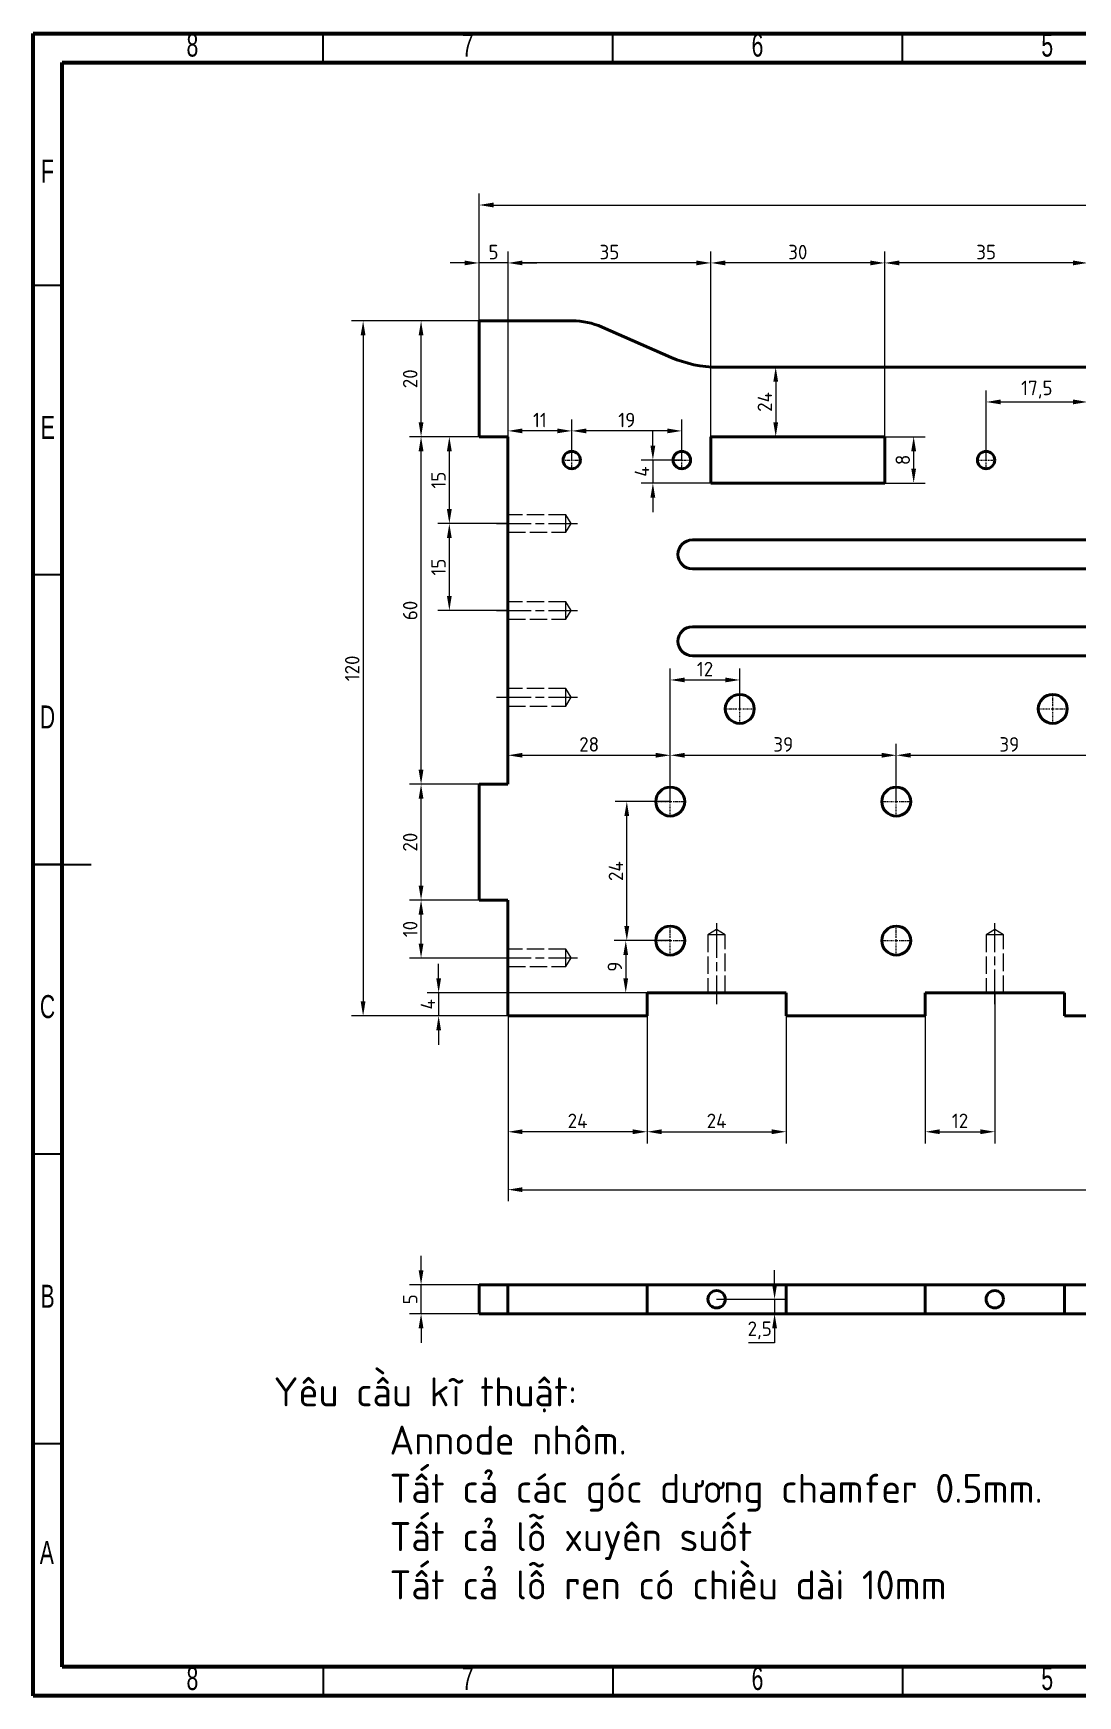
# Model space of a CAD drawing. Header units: millimetres. Extents: x -1615 to 4166, y 5 to 3174.
# Drawn here: x 1551.1 to 1731.3, y 5 to 292 of the extents above; entities that cross this region are included whole.
import ezdxf

# ---------------------------------------------------------------- set-up
doc = ezdxf.new("R2010")
doc.units = ezdxf.units.MM
doc.header["$LTSCALE"] = 0.25
doc.header["$PDSIZE"] = -1
for name, pattern in [('ACAD_ISO02W100', [15, 12, -3]), ('ACAD_ISO08W100', [36, 24, -3, 6, -3]), ('CENTER2', [1.125, 0.75, -0.125, 0.125, -0.125])]:
    doc.linetypes.add(name, pattern=pattern)
doc.layers.get('0').update_dxf_attribs({"lineweight": 50})
for name, color, linetype, lineweight in [('duong tam', 2, 'ACAD_ISO08W100', 25), ('kich thuoc', 1, 'Continuous', 25), ('Net dam', 7, 'Continuous', 50), ('netdut', 6, 'ACAD_ISO02W100', 25), ('van ban', 7, 'Continuous', 25)]:
    doc.layers.add(name, color=color, linetype=linetype, lineweight=lineweight)
doc.styles.add('SLDTEXTSTYLE0', font='TXT', dxfattribs={"width": 0.686449})
doc.styles.get("Standard").update_dxf_attribs({"font": ''})
doc.styles.get('Standard').set_extended_font_data('TCVN 7284')
doc.dimstyles.new('Ratio 1', dxfattribs={"dimtxt": 2.5, "dimasz": 2.5, "dimexe": 2, "dimexo": 0, "dimtad": 1, "dimtoh": 1, "dimdec": 1, "dimzin": 9, "dimtxsty": 'Standard', "dimcen": 2.5, "dimazin": 0, "dimtfac": 1, "dimtdec": 1, "dimtmove": 0, "dimatfit": 3, "dimfxl": 1, "dimtzin": 1, "dimarcsym": 0})
doc.dimstyles.new('Ratio 2', dxfattribs={"dimtxt": 2.5, "dimasz": 2.5, "dimexe": 2, "dimexo": 0, "dimtad": 1, "dimtoh": 1, "dimdec": 1, "dimlfac": 2, "dimzin": 9, "dimtxsty": 'Standard', "dimcen": 2.5, "dimazin": 2, "dimtfac": 1, "dimtdec": 1, "dimtmove": 0, "dimatfit": 3, "dimfxl": 1, "dimtzin": 1, "dimarcsym": 0})

# ---------------------------------------------------------------- blocks, each defined once
blk = doc.blocks.new('*U316')
at = {"layer": 'duong tam', "color": 0, "linetype": 'CENTER2', "transparency": 16777216}
for p, q in [((-1.62, 0), (-0.3, 0)), ((0, 0.3), (0, 1.62)), ((0.3, 0), (1.62, 0)), ((0, -1.62), (0, -0.3))]:
    blk.add_line(p, q, dxfattribs=at)
at = {"layer": 'duong tam', "color": 0, "linetype": 'Continuous', "transparency": 16777216}
for p, q in [((-0.15, 0), (0.15, 0)), ((0, -0.15), (0, 0.15))]:
    blk.add_line(p, q, dxfattribs=at)
blk = doc.blocks.new('*U317')
at = {"layer": 'duong tam', "color": 0, "linetype": 'CENTER2', "transparency": 16777216}
for p, q in [((-1.62, 0), (-0.3, 0)), ((0, 0.3), (0, 1.62)), ((0.3, 0), (1.62, 0)), ((0, -1.62), (0, -0.3))]:
    blk.add_line(p, q, dxfattribs=at)
at = {"layer": 'duong tam', "color": 0, "linetype": 'Continuous', "transparency": 16777216}
for p, q in [((-0.15, 0), (0.15, 0)), ((0, -0.15), (0, 0.15))]:
    blk.add_line(p, q, dxfattribs=at)
blk = doc.blocks.new('*U318')
at = {"layer": 'duong tam', "color": 0, "linetype": 'CENTER2', "transparency": 16777216}
for p, q in [((-2.62, 0), (-0.5, 0)), ((0, 0.5), (0, 2.62)), ((0.5, 0), (2.62, 0)), ((0, -2.62), (0, -0.5))]:
    blk.add_line(p, q, dxfattribs=at)
at = {"layer": 'duong tam', "color": 0, "linetype": 'Continuous', "transparency": 16777216}
for p, q in [((-0.25, 0), (0.25, 0)), ((0, -0.25), (0, 0.25))]:
    blk.add_line(p, q, dxfattribs=at)
blk = doc.blocks.new('*U319')
at = {"layer": 'duong tam', "color": 0, "linetype": 'CENTER2', "transparency": 16777216}
for p, q in [((-2.62, 0), (-0.5, 0)), ((0, 0.5), (0, 2.62)), ((0.5, 0), (2.62, 0)), ((0, -2.62), (0, -0.5))]:
    blk.add_line(p, q, dxfattribs=at)
at = {"layer": 'duong tam', "color": 0, "linetype": 'Continuous', "transparency": 16777216}
for p, q in [((-0.25, 0), (0.25, 0)), ((0, -0.25), (0, 0.25))]:
    blk.add_line(p, q, dxfattribs=at)
blk = doc.blocks.new('*U320')
at = {"layer": 'duong tam', "color": 0, "linetype": 'CENTER2', "transparency": 16777216}
for p, q in [((-2.62, 0), (-0.5, 0)), ((0, 0.5), (0, 2.62)), ((0.5, 0), (2.62, 0)), ((0, -2.62), (0, -0.5))]:
    blk.add_line(p, q, dxfattribs=at)
at = {"layer": 'duong tam', "color": 0, "linetype": 'Continuous', "transparency": 16777216}
for p, q in [((-0.25, 0), (0.25, 0)), ((0, -0.25), (0, 0.25))]:
    blk.add_line(p, q, dxfattribs=at)
blk = doc.blocks.new('*U321')
at = {"layer": 'duong tam', "color": 0, "linetype": 'CENTER2', "transparency": 16777216}
for p, q in [((-2.62, 0), (-0.5, 0)), ((0, 0.5), (0, 2.62)), ((0.5, 0), (2.62, 0)), ((0, -2.62), (0, -0.5))]:
    blk.add_line(p, q, dxfattribs=at)
at = {"layer": 'duong tam', "color": 0, "linetype": 'Continuous', "transparency": 16777216}
for p, q in [((-0.25, 0), (0.25, 0)), ((0, -0.25), (0, 0.25))]:
    blk.add_line(p, q, dxfattribs=at)
blk = doc.blocks.new('*U322')
at = {"layer": 'duong tam', "color": 0, "linetype": 'CENTER2', "transparency": 16777216}
for p, q in [((-2.62, 0), (-0.5, 0)), ((0, 0.5), (0, 2.62)), ((0.5, 0), (2.62, 0)), ((0, -2.62), (0, -0.5))]:
    blk.add_line(p, q, dxfattribs=at)
at = {"layer": 'duong tam', "color": 0, "linetype": 'Continuous', "transparency": 16777216}
for p, q in [((-0.25, 0), (0.25, 0)), ((0, -0.25), (0, 0.25))]:
    blk.add_line(p, q, dxfattribs=at)
blk = doc.blocks.new('*U323')
at = {"layer": 'duong tam', "color": 0, "linetype": 'CENTER2', "transparency": 16777216}
for p, q in [((-2.62, 0), (-0.5, 0)), ((0, 0.5), (0, 2.62)), ((0.5, 0), (2.62, 0)), ((0, -2.62), (0, -0.5))]:
    blk.add_line(p, q, dxfattribs=at)
at = {"layer": 'duong tam', "color": 0, "linetype": 'Continuous', "transparency": 16777216}
for p, q in [((-0.25, 0), (0.25, 0)), ((0, -0.25), (0, 0.25))]:
    blk.add_line(p, q, dxfattribs=at)
blk = doc.blocks.new('*U324')
at = {"layer": 'duong tam', "color": 0, "linetype": 'CENTER2', "transparency": 16777216}
for p, q in [((-1.62, 0), (-0.3, 0)), ((0, 0.3), (0, 1.62)), ((0.3, 0), (1.62, 0)), ((0, -1.62), (0, -0.3))]:
    blk.add_line(p, q, dxfattribs=at)
at = {"layer": 'duong tam', "color": 0, "linetype": 'Continuous', "transparency": 16777216}
for p, q in [((-0.15, 0), (0.15, 0)), ((0, -0.15), (0, 0.15))]:
    blk.add_line(p, q, dxfattribs=at)
blk = doc.blocks.new('*D339')
at = {"layer": 'Defpoints', "color": 0, "transparency": 16777216}
for p in [(1633, 122.37), (1886, 122.37), (1886, 92.37)]:
    blk.add_point(p, dxfattribs=at)
at = {"layer": 'kich thuoc', "color": 0, "lineweight": -2, "transparency": 16777216}
for p, q in [((1633, 122.37), (1633, 90.37)), ((1886, 122.37), (1886, 90.37)), ((1635.5, 92.37), (1883.5, 92.37))]:
    blk.add_line(p, q, dxfattribs=at)
at = {"layer": 'kich thuoc', "color": 0, "transparency": 16777216}
for points in [[(1635.5, 92.79), (1635.5, 91.96), (1633, 92.37)], [(1883.5, 92.79), (1883.5, 91.96), (1886, 92.37)]]:
    blk.add_solid(points, dxfattribs=at)
at = {"layer": 'kich thuoc', "color": 0, "transparency": 16777216, "insert": (1759.5, 94.25), "char_height": 2.5, "attachment_point": 5}
blk.add_mtext('253', dxfattribs=at)
blk = doc.blocks.new('*D340')
at = {"layer": 'Defpoints', "color": 0, "transparency": 16777216}
for p in [(1633, 122.37), (1657, 122.37), (1633, 102.37)]:
    blk.add_point(p, dxfattribs=at)
at = {"layer": 'kich thuoc', "color": 0, "lineweight": -2, "transparency": 16777216}
for p, q in [((1633, 122.37), (1633, 100.37)), ((1657, 122.37), (1657, 100.37)), ((1654.5, 102.37), (1635.5, 102.37))]:
    blk.add_line(p, q, dxfattribs=at)
at = {"layer": 'kich thuoc', "color": 0, "transparency": 16777216}
for points in [[(1635.5, 102.79), (1635.5, 101.96), (1633, 102.37)], [(1654.5, 102.79), (1654.5, 101.96), (1657, 102.37)]]:
    blk.add_solid(points, dxfattribs=at)
at = {"layer": 'kich thuoc', "color": 0, "transparency": 16777216, "insert": (1645, 104.25), "char_height": 2.5, "attachment_point": 5}
blk.add_mtext('24', dxfattribs=at)
blk = doc.blocks.new('*D341')
at = {"layer": 'Defpoints', "color": 0, "transparency": 16777216}
for p in [(1657, 122.37), (1681, 122.37), (1681, 102.37)]:
    blk.add_point(p, dxfattribs=at)
at = {"layer": 'kich thuoc', "color": 0, "lineweight": -2, "transparency": 16777216}
for p, q in [((1657, 122.37), (1657, 100.37)), ((1681, 122.37), (1681, 100.37)), ((1659.5, 102.37), (1678.5, 102.37))]:
    blk.add_line(p, q, dxfattribs=at)
at = {"layer": 'kich thuoc', "color": 0, "transparency": 16777216}
for points in [[(1659.5, 102.79), (1659.5, 101.96), (1657, 102.37)], [(1678.5, 102.79), (1678.5, 101.96), (1681, 102.37)]]:
    blk.add_solid(points, dxfattribs=at)
at = {"layer": 'kich thuoc', "color": 0, "transparency": 16777216, "insert": (1669, 104.25), "char_height": 2.5, "attachment_point": 5}
blk.add_mtext('24', dxfattribs=at)
blk = doc.blocks.new('*D342')
at = {"layer": 'Defpoints', "color": 0, "transparency": 16777216}
for p in [(1717, 126.37), (1705, 122.37), (1717, 102.37)]:
    blk.add_point(p, dxfattribs=at)
at = {"layer": 'kich thuoc', "color": 0, "lineweight": -2, "transparency": 16777216}
for p, q in [((1717, 126.37), (1717, 100.37)), ((1705, 122.37), (1705, 100.37)), ((1707.5, 102.37), (1714.5, 102.37))]:
    blk.add_line(p, q, dxfattribs=at)
at = {"layer": 'kich thuoc', "color": 0, "transparency": 16777216}
for points in [[(1707.5, 102.79), (1707.5, 101.96), (1705, 102.37)], [(1714.5, 102.79), (1714.5, 101.96), (1717, 102.37)]]:
    blk.add_solid(points, dxfattribs=at)
at = {"layer": 'kich thuoc', "color": 0, "transparency": 16777216, "insert": (1711, 104.25), "char_height": 2.5, "attachment_point": 5}
blk.add_mtext('12', dxfattribs=at)
blk = doc.blocks.new('*D343')
at = {"layer": 'Defpoints', "color": 0, "transparency": 16777216}
for p in [(1628, 242.37), (1608, 122.37), (1633, 122.37)]:
    blk.add_point(p, dxfattribs=at)
at = {"layer": 'kich thuoc', "color": 0, "lineweight": -2, "transparency": 16777216}
for p, q in [((1628, 242.37), (1606, 242.37)), ((1608, 239.87), (1608, 124.87)), ((1633, 122.37), (1606, 122.37))]:
    blk.add_line(p, q, dxfattribs=at)
at = {"layer": 'kich thuoc', "color": 0, "transparency": 16777216}
for points in [[(1607.58, 239.87), (1608.41, 239.87), (1608, 242.37)], [(1607.58, 124.87), (1608.41, 124.87), (1608, 122.37)]]:
    blk.add_solid(points, dxfattribs=at)
at = {"layer": 'kich thuoc', "color": 0, "transparency": 16777216, "insert": (1606.12, 182.37), "char_height": 2.5, "attachment_point": 5, "rotation": 90}
blk.add_mtext('120', dxfattribs=at)
blk = doc.blocks.new('*D344')
at = {"layer": 'Defpoints', "color": 0, "transparency": 16777216}
for p in [(1618, 242.37), (1628, 242.37), (1628, 222.37)]:
    blk.add_point(p, dxfattribs=at)
at = {"layer": 'kich thuoc', "color": 0, "lineweight": -2, "transparency": 16777216}
for p, q in [((1628, 242.37), (1616, 242.37)), ((1618, 224.87), (1618, 239.87)), ((1628, 222.37), (1616, 222.37))]:
    blk.add_line(p, q, dxfattribs=at)
at = {"layer": 'kich thuoc', "color": 0, "transparency": 16777216}
for points in [[(1617.58, 239.87), (1618.41, 239.87), (1618, 242.37)], [(1617.58, 224.87), (1618.41, 224.87), (1618, 222.37)]]:
    blk.add_solid(points, dxfattribs=at)
at = {"layer": 'kich thuoc', "color": 0, "transparency": 16777216, "insert": (1616.12, 232.37), "char_height": 2.5, "attachment_point": 5, "rotation": 90}
blk.add_mtext('20', dxfattribs=at)
blk = doc.blocks.new('*D345')
at = {"layer": 'Defpoints', "color": 0, "transparency": 16777216}
for p in [(1618, 222.37), (1628, 222.37), (1628, 162.37)]:
    blk.add_point(p, dxfattribs=at)
at = {"layer": 'kich thuoc', "color": 0, "lineweight": -2, "transparency": 16777216}
for p, q in [((1628, 222.37), (1616, 222.37)), ((1618, 164.87), (1618, 219.87)), ((1628, 162.37), (1616, 162.37))]:
    blk.add_line(p, q, dxfattribs=at)
at = {"layer": 'kich thuoc', "color": 0, "transparency": 16777216}
for points in [[(1617.58, 219.87), (1618.41, 219.87), (1618, 222.37)], [(1617.58, 164.87), (1618.41, 164.87), (1618, 162.37)]]:
    blk.add_solid(points, dxfattribs=at)
at = {"layer": 'kich thuoc', "color": 0, "transparency": 16777216, "insert": (1616.12, 192.37), "char_height": 2.5, "attachment_point": 5, "rotation": 90}
blk.add_mtext('60', dxfattribs=at)
blk = doc.blocks.new('*D346')
at = {"layer": 'Defpoints', "color": 0, "transparency": 16777216}
for p in [(1618, 162.37), (1628, 162.37), (1628, 142.37)]:
    blk.add_point(p, dxfattribs=at)
at = {"layer": 'kich thuoc', "color": 0, "lineweight": -2, "transparency": 16777216}
for p, q in [((1628, 162.37), (1616, 162.37)), ((1618, 144.87), (1618, 159.87)), ((1628, 142.37), (1616, 142.37))]:
    blk.add_line(p, q, dxfattribs=at)
at = {"layer": 'kich thuoc', "color": 0, "transparency": 16777216}
for points in [[(1617.58, 159.87), (1618.41, 159.87), (1618, 162.37)], [(1617.58, 144.87), (1618.41, 144.87), (1618, 142.37)]]:
    blk.add_solid(points, dxfattribs=at)
at = {"layer": 'kich thuoc', "color": 0, "transparency": 16777216, "insert": (1616.12, 152.37), "char_height": 2.5, "attachment_point": 5, "rotation": 90}
blk.add_mtext('20', dxfattribs=at)
blk = doc.blocks.new('*D347')
at = {"layer": 'Defpoints', "color": 0, "transparency": 16777216}
for p in [(1886, 262.37), (1628, 242.37), (1886, 222.37)]:
    blk.add_point(p, dxfattribs=at)
at = {"layer": 'kich thuoc', "color": 0, "lineweight": -2, "transparency": 16777216}
for p, q in [((1628, 242.37), (1628, 264.37)), ((1886, 222.37), (1886, 264.37)), ((1630.5, 262.37), (1883.5, 262.37))]:
    blk.add_line(p, q, dxfattribs=at)
at = {"layer": 'kich thuoc', "color": 0, "transparency": 16777216}
for points in [[(1630.5, 262.79), (1630.5, 261.96), (1628, 262.37)], [(1883.5, 262.79), (1883.5, 261.96), (1886, 262.37)]]:
    blk.add_solid(points, dxfattribs=at)
at = {"layer": 'kich thuoc', "color": 0, "transparency": 16777216, "insert": (1757, 264.25), "char_height": 2.5, "attachment_point": 5}
blk.add_mtext('258', dxfattribs=at)
blk = doc.blocks.new('*D348')
at = {"layer": 'Defpoints', "color": 0, "transparency": 16777216}
for p in [(1628, 252.37), (1628, 242.37), (1633, 222.37)]:
    blk.add_point(p, dxfattribs=at)
at = {"layer": 'kich thuoc', "color": 0, "lineweight": -2, "transparency": 16777216}
for p, q in [((1628, 242.37), (1628, 254.37)), ((1633, 222.37), (1633, 254.37)), ((1625.5, 252.37), (1623, 252.37)), ((1633, 252.37), (1628, 252.37)), ((1635.5, 252.37), (1638, 252.37))]:
    blk.add_line(p, q, dxfattribs=at)
at = {"layer": 'kich thuoc', "color": 0, "transparency": 16777216}
for points in [[(1625.5, 252.79), (1625.5, 251.96), (1628, 252.37)], [(1635.5, 252.79), (1635.5, 251.96), (1633, 252.37)]]:
    blk.add_solid(points, dxfattribs=at)
at = {"layer": 'kich thuoc', "color": 0, "transparency": 16777216, "insert": (1630.5, 254.25), "char_height": 2.5, "attachment_point": 5}
blk.add_mtext('5', dxfattribs=at)
blk = doc.blocks.new('*D349')
at = {"layer": 'Defpoints', "color": 0, "transparency": 16777216}
for p in [(1633, 252.37), (1633, 222.37), (1668, 222.37)]:
    blk.add_point(p, dxfattribs=at)
at = {"layer": 'kich thuoc', "color": 0, "lineweight": -2, "transparency": 16777216}
for p, q in [((1633, 222.37), (1633, 254.37)), ((1668, 222.37), (1668, 254.37)), ((1665.5, 252.37), (1635.5, 252.37))]:
    blk.add_line(p, q, dxfattribs=at)
at = {"layer": 'kich thuoc', "color": 0, "transparency": 16777216}
for points in [[(1635.5, 252.79), (1635.5, 251.96), (1633, 252.37)], [(1665.5, 252.79), (1665.5, 251.96), (1668, 252.37)]]:
    blk.add_solid(points, dxfattribs=at)
at = {"layer": 'kich thuoc', "color": 0, "transparency": 16777216, "insert": (1650.5, 254.25), "char_height": 2.5, "attachment_point": 5}
blk.add_mtext('35', dxfattribs=at)
blk = doc.blocks.new('*D350')
at = {"layer": 'Defpoints', "color": 0, "transparency": 16777216}
for p in [(1668, 252.37), (1668, 222.37), (1698, 222.37)]:
    blk.add_point(p, dxfattribs=at)
at = {"layer": 'kich thuoc', "color": 0, "lineweight": -2, "transparency": 16777216}
for p, q in [((1668, 222.37), (1668, 254.37)), ((1698, 222.37), (1698, 254.37)), ((1695.5, 252.37), (1670.5, 252.37))]:
    blk.add_line(p, q, dxfattribs=at)
at = {"layer": 'kich thuoc', "color": 0, "transparency": 16777216}
for points in [[(1670.5, 252.79), (1670.5, 251.96), (1668, 252.37)], [(1695.5, 252.79), (1695.5, 251.96), (1698, 252.37)]]:
    blk.add_solid(points, dxfattribs=at)
at = {"layer": 'kich thuoc', "color": 0, "transparency": 16777216, "insert": (1683, 254.25), "char_height": 2.5, "attachment_point": 5}
blk.add_mtext('30', dxfattribs=at)
blk = doc.blocks.new('*D351')
at = {"layer": 'Defpoints', "color": 0, "transparency": 16777216}
for p in [(1698, 252.37), (1698, 222.37), (1733, 222.37)]:
    blk.add_point(p, dxfattribs=at)
at = {"layer": 'kich thuoc', "color": 0, "lineweight": -2, "transparency": 16777216}
for p, q in [((1698, 222.37), (1698, 254.37)), ((1733, 222.37), (1733, 254.37)), ((1730.5, 252.37), (1700.5, 252.37))]:
    blk.add_line(p, q, dxfattribs=at)
at = {"layer": 'kich thuoc', "color": 0, "transparency": 16777216}
for points in [[(1700.5, 252.79), (1700.5, 251.96), (1698, 252.37)], [(1730.5, 252.79), (1730.5, 251.96), (1733, 252.37)]]:
    blk.add_solid(points, dxfattribs=at)
at = {"layer": 'kich thuoc', "color": 0, "transparency": 16777216, "insert": (1715.5, 254.25), "char_height": 2.5, "attachment_point": 5}
blk.add_mtext('35', dxfattribs=at)
blk = doc.blocks.new('*D364')
at = {"layer": 'Defpoints', "color": 0, "transparency": 16777216}
for p in [(1618, 75.95), (1628, 75.95), (1628, 70.95)]:
    blk.add_point(p, dxfattribs=at)
at = {"layer": 'kich thuoc', "color": 0, "lineweight": -2, "transparency": 16777216}
for p, q in [((1618, 78.45), (1618, 80.95)), ((1628, 75.95), (1616, 75.95)), ((1618, 70.95), (1618, 75.95)), ((1628, 70.95), (1616, 70.95)), ((1618, 68.45), (1618, 65.95))]:
    blk.add_line(p, q, dxfattribs=at)
at = {"layer": 'kich thuoc', "color": 0, "transparency": 16777216}
for points in [[(1617.58, 78.45), (1618.41, 78.45), (1618, 75.95)], [(1617.58, 68.45), (1618.41, 68.45), (1618, 70.95)]]:
    blk.add_solid(points, dxfattribs=at)
at = {"layer": 'kich thuoc', "color": 0, "transparency": 16777216, "insert": (1616.12, 73.45), "char_height": 2.5, "attachment_point": 5, "rotation": 90}
blk.add_mtext('5', dxfattribs=at)
blk = doc.blocks.new('*D634')
at = {"layer": 'Defpoints', "color": 0, "transparency": 16777216}
for p in [(1657, 126.37), (1621.03, 122.37), (1633, 122.37)]:
    blk.add_point(p, dxfattribs=at)
at = {"layer": 'kich thuoc', "color": 0, "lineweight": -2, "transparency": 16777216}
for p, q in [((1621.03, 128.87), (1621.03, 131.37)), ((1657, 126.37), (1619.03, 126.37)), ((1621.03, 126.37), (1621.03, 122.37)), ((1633, 122.37), (1619.03, 122.37)), ((1621.03, 119.87), (1621.03, 117.37))]:
    blk.add_line(p, q, dxfattribs=at)
at = {"layer": 'kich thuoc', "color": 0, "transparency": 16777216}
for points in [[(1620.62, 128.87), (1621.45, 128.87), (1621.03, 126.37)], [(1620.62, 119.87), (1621.45, 119.87), (1621.03, 122.37)]]:
    blk.add_solid(points, dxfattribs=at)
at = {"layer": 'kich thuoc', "color": 0, "transparency": 16777216, "insert": (1619.16, 124.37), "char_height": 2.5, "attachment_point": 5, "rotation": 90}
blk.add_mtext('4', dxfattribs=at)
blk = doc.blocks.new('*D721')
at = {"layer": 'Defpoints', "color": 0, "transparency": 16777216}
for p in [(1698, 222.37), (1703, 222.37), (1698, 214.37)]:
    blk.add_point(p, dxfattribs=at)
at = {"layer": 'kich thuoc', "color": 0, "lineweight": -2, "transparency": 16777216}
for p, q in [((1698, 222.37), (1705, 222.37)), ((1703, 216.87), (1703, 219.87)), ((1698, 214.37), (1705, 214.37))]:
    blk.add_line(p, q, dxfattribs=at)
at = {"layer": 'kich thuoc', "color": 0, "transparency": 16777216}
for points in [[(1702.58, 219.87), (1703.41, 219.87), (1703, 222.37)], [(1702.58, 216.87), (1703.41, 216.87), (1703, 214.37)]]:
    blk.add_solid(points, dxfattribs=at)
at = {"layer": 'kich thuoc', "color": 0, "transparency": 16777216, "insert": (1701.12, 218.37), "char_height": 2.5, "attachment_point": 5, "rotation": 90}
blk.add_mtext('8', dxfattribs=at)
blk = doc.blocks.new('*D722')
at = {"layer": 'Defpoints', "color": 0, "transparency": 16777216}
for p in [(1622.88, 222.37), (1628, 222.37), (1633, 207.37)]:
    blk.add_point(p, dxfattribs=at)
at = {"layer": 'kich thuoc', "color": 0, "lineweight": -2, "transparency": 16777216}
for p, q in [((1628, 222.37), (1620.88, 222.37)), ((1622.88, 209.87), (1622.88, 219.87)), ((1633, 207.37), (1620.88, 207.37))]:
    blk.add_line(p, q, dxfattribs=at)
at = {"layer": 'kich thuoc', "color": 0, "transparency": 16777216}
for points in [[(1622.46, 219.87), (1623.29, 219.87), (1622.88, 222.37)], [(1622.46, 209.87), (1623.29, 209.87), (1622.88, 207.37)]]:
    blk.add_solid(points, dxfattribs=at)
at = {"layer": 'kich thuoc', "color": 0, "transparency": 16777216, "insert": (1621, 214.87), "char_height": 2.5, "attachment_point": 5, "rotation": 90}
blk.add_mtext('15', dxfattribs=at)
blk = doc.blocks.new('*D723')
at = {"layer": 'Defpoints', "color": 0, "transparency": 16777216}
for p in [(1622.88, 207.37), (1633, 207.37), (1633, 192.37)]:
    blk.add_point(p, dxfattribs=at)
at = {"layer": 'kich thuoc', "color": 0, "lineweight": -2, "transparency": 16777216}
for p, q in [((1633, 207.37), (1620.88, 207.37)), ((1622.88, 194.87), (1622.88, 204.87)), ((1633, 192.37), (1620.88, 192.37))]:
    blk.add_line(p, q, dxfattribs=at)
at = {"layer": 'kich thuoc', "color": 0, "transparency": 16777216}
for points in [[(1622.46, 204.87), (1623.29, 204.87), (1622.88, 207.37)], [(1622.46, 194.87), (1623.29, 194.87), (1622.88, 192.37)]]:
    blk.add_solid(points, dxfattribs=at)
at = {"layer": 'kich thuoc', "color": 0, "transparency": 16777216, "insert": (1621, 199.87), "char_height": 2.5, "attachment_point": 5, "rotation": 90}
blk.add_mtext('15', dxfattribs=at)
blk = doc.blocks.new('*D724')
at = {"layer": 'Defpoints', "color": 0, "transparency": 16777216}
for p in [(1618, 142.37), (1628, 142.37), (1633, 132.37)]:
    blk.add_point(p, dxfattribs=at)
at = {"layer": 'kich thuoc', "color": 0, "lineweight": -2, "transparency": 16777216}
for p, q in [((1628, 142.37), (1616, 142.37)), ((1618, 134.87), (1618, 139.87)), ((1633, 132.37), (1616, 132.37))]:
    blk.add_line(p, q, dxfattribs=at)
at = {"layer": 'kich thuoc', "color": 0, "transparency": 16777216}
for points in [[(1617.58, 139.87), (1618.41, 139.87), (1618, 142.37)], [(1617.58, 134.87), (1618.41, 134.87), (1618, 132.37)]]:
    blk.add_solid(points, dxfattribs=at)
at = {"layer": 'kich thuoc', "color": 0, "transparency": 16777216, "insert": (1616.12, 137.37), "char_height": 2.5, "attachment_point": 5, "rotation": 90}
blk.add_mtext('10', dxfattribs=at)
blk = doc.blocks.new('*D725')
at = {"layer": 'Defpoints', "color": 0, "transparency": 16777216}
for p in [(1633, 223.37), (1633, 218.33), (1644, 218.33)]:
    blk.add_point(p, dxfattribs=at)
at = {"layer": 'kich thuoc', "color": 0, "lineweight": -2, "transparency": 16777216}
for p, q in [((1633, 218.33), (1633, 225.37)), ((1644, 218.33), (1644, 225.37)), ((1641.5, 223.37), (1635.5, 223.37))]:
    blk.add_line(p, q, dxfattribs=at)
at = {"layer": 'kich thuoc', "color": 0, "transparency": 16777216}
for points in [[(1635.5, 223.79), (1635.5, 222.96), (1633, 223.37)], [(1641.5, 223.79), (1641.5, 222.96), (1644, 223.37)]]:
    blk.add_solid(points, dxfattribs=at)
at = {"layer": 'kich thuoc', "color": 0, "transparency": 16777216, "insert": (1638.5, 225.25), "char_height": 2.5, "attachment_point": 5}
blk.add_mtext('11', dxfattribs=at)
blk = doc.blocks.new('*D726')
at = {"layer": 'Defpoints', "color": 0, "transparency": 16777216}
for p in [(1644, 223.37), (1644, 218.33), (1663, 218.33)]:
    blk.add_point(p, dxfattribs=at)
at = {"layer": 'kich thuoc', "color": 0, "lineweight": -2, "transparency": 16777216}
for p, q in [((1644, 218.33), (1644, 225.37)), ((1663, 218.33), (1663, 225.37)), ((1660.5, 223.37), (1646.5, 223.37))]:
    blk.add_line(p, q, dxfattribs=at)
at = {"layer": 'kich thuoc', "color": 0, "transparency": 16777216}
for points in [[(1646.5, 223.79), (1646.5, 222.96), (1644, 223.37)], [(1660.5, 223.79), (1660.5, 222.96), (1663, 223.37)]]:
    blk.add_solid(points, dxfattribs=at)
at = {"layer": 'kich thuoc', "color": 0, "transparency": 16777216, "insert": (1653.5, 225.25), "char_height": 2.5, "attachment_point": 5}
blk.add_mtext('19', dxfattribs=at)
blk = doc.blocks.new('*D727')
at = {"layer": 'Defpoints', "color": 0, "transparency": 16777216}
for p in [(1733, 228.37), (1733, 223.37), (1715.5, 218.33)]:
    blk.add_point(p, dxfattribs=at)
at = {"layer": 'kich thuoc', "color": 0, "lineweight": -2, "transparency": 16777216}
for p, q in [((1715.5, 218.33), (1715.5, 230.37)), ((1733, 223.37), (1733, 230.37)), ((1718, 228.37), (1730.5, 228.37))]:
    blk.add_line(p, q, dxfattribs=at)
at = {"layer": 'kich thuoc', "color": 0, "transparency": 16777216}
for points in [[(1718, 228.79), (1718, 227.96), (1715.5, 228.37)], [(1730.5, 228.79), (1730.5, 227.96), (1733, 228.37)]]:
    blk.add_solid(points, dxfattribs=at)
at = {"layer": 'kich thuoc', "color": 0, "transparency": 16777216, "insert": (1724.25, 230.5), "char_height": 2.5, "attachment_point": 5}
blk.add_mtext('17,5', dxfattribs=at)
blk = doc.blocks.new('*D729')
at = {"layer": 'Defpoints', "color": 0, "transparency": 16777216}
for p in [(1663, 218.33), (1658, 214.37), (1668, 214.37)]:
    blk.add_point(p, dxfattribs=at)
at = {"layer": 'kich thuoc', "color": 0, "lineweight": -2, "transparency": 16777216}
for p, q in [((1658, 220.83), (1658, 223.33)), ((1663, 218.33), (1656, 218.33)), ((1658, 218.33), (1658, 214.37)), ((1668, 214.37), (1656, 214.37)), ((1658, 211.87), (1658, 209.37))]:
    blk.add_line(p, q, dxfattribs=at)
at = {"layer": 'kich thuoc', "color": 0, "transparency": 16777216}
for points in [[(1657.58, 220.83), (1658.41, 220.83), (1658, 218.33)], [(1657.58, 211.87), (1658.41, 211.87), (1658, 214.37)]]:
    blk.add_solid(points, dxfattribs=at)
at = {"layer": 'kich thuoc', "color": 0, "transparency": 16777216, "insert": (1656.12, 216.35), "char_height": 2.5, "attachment_point": 5, "rotation": 90}
blk.add_mtext('4', dxfattribs=at)
blk = doc.blocks.new('*D730')
at = {"layer": 'Defpoints', "color": 0, "transparency": 16777216}
for p in [(1661, 167.37), (1633, 162.37), (1661, 159.37)]:
    blk.add_point(p, dxfattribs=at)
at = {"layer": 'kich thuoc', "color": 0, "lineweight": -2, "transparency": 16777216}
for p, q in [((1633, 162.37), (1633, 169.37)), ((1661, 159.37), (1661, 169.37)), ((1635.5, 167.37), (1658.5, 167.37))]:
    blk.add_line(p, q, dxfattribs=at)
at = {"layer": 'kich thuoc', "color": 0, "transparency": 16777216}
for points in [[(1635.5, 167.79), (1635.5, 166.96), (1633, 167.37)], [(1658.5, 167.79), (1658.5, 166.96), (1661, 167.37)]]:
    blk.add_solid(points, dxfattribs=at)
at = {"layer": 'kich thuoc', "color": 0, "transparency": 16777216, "insert": (1647, 169.25), "char_height": 2.5, "attachment_point": 5}
blk.add_mtext('28', dxfattribs=at)
blk = doc.blocks.new('*D731')
at = {"layer": 'Defpoints', "color": 0, "transparency": 16777216}
for p in [(1673, 180.37), (1673, 175.37), (1661, 159.37)]:
    blk.add_point(p, dxfattribs=at)
at = {"layer": 'kich thuoc', "color": 0, "lineweight": -2, "transparency": 16777216}
for p, q in [((1661, 159.37), (1661, 182.37)), ((1673, 175.37), (1673, 182.37)), ((1663.5, 180.37), (1670.5, 180.37))]:
    blk.add_line(p, q, dxfattribs=at)
at = {"layer": 'kich thuoc', "color": 0, "transparency": 16777216}
for points in [[(1663.5, 180.79), (1663.5, 179.96), (1661, 180.37)], [(1670.5, 180.79), (1670.5, 179.96), (1673, 180.37)]]:
    blk.add_solid(points, dxfattribs=at)
at = {"layer": 'kich thuoc', "color": 0, "transparency": 16777216, "insert": (1667, 182.25), "char_height": 2.5, "attachment_point": 5}
blk.add_mtext('12', dxfattribs=at)
blk = doc.blocks.new('*D732')
at = {"layer": 'Defpoints', "color": 0, "transparency": 16777216}
for p in [(1700, 167.37), (1661, 159.37), (1700, 159.37)]:
    blk.add_point(p, dxfattribs=at)
at = {"layer": 'kich thuoc', "color": 0, "lineweight": -2, "transparency": 16777216}
for p, q in [((1661, 159.37), (1661, 169.37)), ((1700, 159.37), (1700, 169.37)), ((1663.5, 167.37), (1697.5, 167.37))]:
    blk.add_line(p, q, dxfattribs=at)
at = {"layer": 'kich thuoc', "color": 0, "transparency": 16777216}
for points in [[(1663.5, 167.79), (1663.5, 166.96), (1661, 167.37)], [(1697.5, 167.79), (1697.5, 166.96), (1700, 167.37)]]:
    blk.add_solid(points, dxfattribs=at)
at = {"layer": 'kich thuoc', "color": 0, "transparency": 16777216, "insert": (1680.5, 169.25), "char_height": 2.5, "attachment_point": 5}
blk.add_mtext('39', dxfattribs=at)
blk = doc.blocks.new('*D733')
at = {"layer": 'Defpoints', "color": 0, "transparency": 16777216}
for p in [(1739, 167.37), (1700, 159.37), (1739, 159.37)]:
    blk.add_point(p, dxfattribs=at)
at = {"layer": 'kich thuoc', "color": 0, "lineweight": -2, "transparency": 16777216}
for p, q in [((1700, 159.37), (1700, 169.37)), ((1739, 159.37), (1739, 169.37)), ((1702.5, 167.37), (1736.5, 167.37))]:
    blk.add_line(p, q, dxfattribs=at)
at = {"layer": 'kich thuoc', "color": 0, "transparency": 16777216}
for points in [[(1702.5, 167.79), (1702.5, 166.96), (1700, 167.37)], [(1736.5, 167.79), (1736.5, 166.96), (1739, 167.37)]]:
    blk.add_solid(points, dxfattribs=at)
at = {"layer": 'kich thuoc', "color": 0, "transparency": 16777216, "insert": (1719.5, 169.25), "char_height": 2.5, "attachment_point": 5}
blk.add_mtext('39', dxfattribs=at)
blk = doc.blocks.new('*D737')
at = {"layer": 'Defpoints', "color": 0, "transparency": 16777216}
for p in [(1653.5, 159.37), (1661, 159.37), (1661, 135.37)]:
    blk.add_point(p, dxfattribs=at)
at = {"layer": 'kich thuoc', "color": 0, "lineweight": -2, "transparency": 16777216}
for p, q in [((1661, 159.37), (1651.5, 159.37)), ((1653.5, 137.87), (1653.5, 156.87)), ((1661, 135.37), (1651.5, 135.37))]:
    blk.add_line(p, q, dxfattribs=at)
at = {"layer": 'kich thuoc', "color": 0, "transparency": 16777216}
for points in [[(1653.08, 156.87), (1653.91, 156.87), (1653.5, 159.37)], [(1653.08, 137.87), (1653.91, 137.87), (1653.5, 135.37)]]:
    blk.add_solid(points, dxfattribs=at)
at = {"layer": 'kich thuoc', "color": 0, "transparency": 16777216, "insert": (1651.62, 147.37), "char_height": 2.5, "attachment_point": 5, "rotation": 90}
blk.add_mtext('24', dxfattribs=at)
blk = doc.blocks.new('*D738')
at = {"layer": 'Defpoints', "color": 0, "transparency": 16777216}
for p in [(1661, 135.37), (1653.32, 126.37), (1657, 126.37)]:
    blk.add_point(p, dxfattribs=at)
at = {"layer": 'kich thuoc', "color": 0, "lineweight": -2, "transparency": 16777216}
for p, q in [((1661, 135.37), (1651.32, 135.37)), ((1653.32, 132.87), (1653.32, 128.87)), ((1657, 126.37), (1651.32, 126.37))]:
    blk.add_line(p, q, dxfattribs=at)
at = {"layer": 'kich thuoc', "color": 0, "transparency": 16777216}
for points in [[(1652.9, 132.87), (1653.73, 132.87), (1653.32, 135.37)], [(1652.9, 128.87), (1653.73, 128.87), (1653.32, 126.37)]]:
    blk.add_solid(points, dxfattribs=at)
at = {"layer": 'kich thuoc', "color": 0, "transparency": 16777216, "insert": (1651.44, 130.87), "char_height": 2.5, "attachment_point": 5, "rotation": 90}
blk.add_mtext('9', dxfattribs=at)
blk = doc.blocks.new('*D740')
at = {"layer": 'Defpoints', "color": 0, "transparency": 16777216}
for p in [(1669, 73.45), (1669, 70.95), (1679, 70.95)]:
    blk.add_point(p, dxfattribs=at)
at = {"layer": 'kich thuoc', "color": 0, "lineweight": -2, "transparency": 16777216}
for p, q in [((1679, 75.95), (1679, 78.45)), ((1669, 73.45), (1681, 73.45)), ((1679, 73.45), (1679, 70.95)), ((1669, 70.95), (1681, 70.95)), ((1679, 68.45), (1679, 65.95)), ((1679, 65.95), (1674.5, 65.95))]:
    blk.add_line(p, q, dxfattribs=at)
at = {"layer": 'kich thuoc', "color": 0, "transparency": 16777216}
for points in [[(1678.58, 75.95), (1679.41, 75.95), (1679, 73.45)], [(1678.58, 68.45), (1679.41, 68.45), (1679, 70.95)]]:
    blk.add_solid(points, dxfattribs=at)
at = {"layer": 'kich thuoc', "color": 0, "transparency": 16777216, "insert": (1676.43, 68.08), "char_height": 2.5, "attachment_point": 5}
blk.add_mtext('2,5', dxfattribs=at)
blk = doc.blocks.new('*D1070')
at = {"layer": 'Defpoints', "color": 0, "transparency": 16777216}
for p in [(1669.19, 234.37), (1668, 222.37), (1679.19, 222.37)]:
    blk.add_point(p, dxfattribs=at)
at = {"layer": 'kich thuoc', "color": 0, "lineweight": -2, "transparency": 16777216}
for p, q in [((1669.19, 234.37), (1681.19, 234.37)), ((1679.19, 231.87), (1679.19, 224.87)), ((1668, 222.37), (1681.19, 222.37))]:
    blk.add_line(p, q, dxfattribs=at)
at = {"layer": 'kich thuoc', "color": 0, "transparency": 16777216}
for points in [[(1678.78, 231.87), (1679.61, 231.87), (1679.19, 234.37)], [(1678.78, 224.87), (1679.61, 224.87), (1679.19, 222.37)]]:
    blk.add_solid(points, dxfattribs=at)
at = {"layer": 'kich thuoc', "color": 0, "transparency": 16777216, "insert": (1677.32, 228.37), "char_height": 2.5, "attachment_point": 5, "rotation": 90}
blk.add_mtext('24', dxfattribs=at)

msp = doc.modelspace()

# ---------------------------------------------------------------- linework, layer by layer
at = {"color": 7, "linetype": 'Continuous', "lineweight": 70}
for p, q in [((1551.084, 5), (1551.084, 292)), ((1551.084, 292), (1951.084, 292)), ((1556.084, 10), (1556.084, 287)), ((1556.084, 287), (1946.084, 287)), ((1946.084, 10), (1556.084, 10)), ((1951.084, 5), (1551.084, 5))]:
    msp.add_line(p, q, dxfattribs=at)
at = {"color": 7, "linetype": 'Continuous', "lineweight": 35}
for p, q in [((1601.084, 287), (1601.084, 292)), ((1651.084, 287), (1651.084, 292)), ((1701.084, 287), (1701.084, 292)), ((1556.084, 248.5), (1551.084, 248.5)), ((1556.084, 198.5), (1551.084, 198.5)), ((1551.084, 148.5), (1561.084, 148.5)), ((1556.084, 148.5), (1551.084, 148.5)), ((1556.084, 98.5), (1551.084, 98.5)), ((1556.084, 48.5), (1551.084, 48.5)), ((1601.084, 10), (1601.084, 5)), ((1651.084, 10), (1651.084, 5)), ((1701.084, 10), (1701.084, 5))]:
    msp.add_line(p, q, dxfattribs=at)
at = {"layer": 'duong tam'}
for p, q in [((1630.996, 207.375), (1644.996, 207.375)), ((1630.996, 192.375), (1644.996, 192.375)), ((1630.996, 177.375), (1644.996, 177.375)), ((1668.996, 138.375), (1668.996, 124.375)), ((1716.996, 124.375), (1716.996, 138.375)), ((1630.996, 132.375), (1644.996, 132.375))]:
    msp.add_line(p, q, dxfattribs=at)
at = {"layer": 'Net dam'}
for p, q in [((1627.996, 242.375), (1627.996, 222.375)), ((1644.087, 242.375), (1627.996, 242.375)), ((1661.154, 236.062), (1649.233, 241.295)), ((1800.996, 234.375), (1669.193, 234.375)), ((1632.996, 222.375), (1627.996, 222.375)), ((1632.996, 222.375), (1632.996, 162.375)), ((1697.996, 222.375), (1667.996, 222.375)), ((1667.996, 222.375), (1667.996, 214.375)), ((1697.996, 214.375), (1697.996, 222.375)), ((1667.996, 214.375), (1697.996, 214.375)), ((1664.82, 204.556), (1784.82, 204.556)), ((1664.82, 199.556), (1784.82, 199.556)), ((1784.82, 189.556), (1664.82, 189.556)), ((1664.82, 184.556), (1784.82, 184.556)), ((1627.996, 142.375), (1627.996, 162.375)), ((1632.996, 162.375), (1627.996, 162.375)), ((1632.996, 142.375), (1627.996, 142.375)), ((1632.996, 142.375), (1632.996, 122.375)), ((1656.996, 126.375), (1680.996, 126.375)), ((1656.996, 122.375), (1656.996, 126.375)), ((1680.996, 126.375), (1680.996, 122.375)), ((1704.996, 126.375), (1728.996, 126.375)), ((1704.996, 122.375), (1704.996, 126.375)), ((1728.996, 126.375), (1728.996, 122.375)), ((1632.996, 122.375), (1656.996, 122.375)), ((1680.996, 122.375), (1704.996, 122.375)), ((1728.996, 122.375), (1752.996, 122.375)), ((1627.996, 70.952), (1627.996, 75.952)), ((1632.996, 75.952), (1627.996, 75.952)), ((1632.996, 75.952), (1632.996, 70.952)), ((1632.996, 75.952), (1656.996, 75.952)), ((1656.996, 75.952), (1656.996, 70.952)), ((1656.996, 75.952), (1680.996, 75.952)), ((1680.996, 75.952), (1704.996, 75.952)), ((1680.996, 75.952), (1680.996, 70.952)), ((1704.996, 75.952), (1704.996, 70.952)), ((1704.996, 75.952), (1728.996, 75.952)), ((1728.996, 75.952), (1728.996, 70.952)), ((1728.996, 75.952), (1752.996, 75.952)), ((1627.996, 70.952), (1632.996, 70.952)), ((1632.996, 70.952), (1656.996, 70.952)), ((1656.996, 70.952), (1680.996, 70.952)), ((1680.996, 70.952), (1704.996, 70.952)), ((1704.996, 70.952), (1728.996, 70.952)), ((1728.996, 70.952), (1752.996, 70.952))]:
    msp.add_line(p, q, dxfattribs=at)
for centre, radius in [((1643.996, 218.328), 1.5), ((1662.996, 218.328), 1.5), ((1715.496, 218.328), 1.5), ((1672.996, 175.375), 2.5), ((1726.996, 175.375), 2.5), ((1660.996, 159.375), 2.5), ((1699.996, 159.375), 2.5), ((1660.996, 135.375), 2.5), ((1699.996, 135.375), 2.5), ((1668.996, 73.452), 1.5), ((1716.996, 73.452), 1.5)]:
    msp.add_circle(centre, radius, dxfattribs=at)
for centre, radius, start, end in [((1644.087, 229.575), 12.8, 66.29854, 90), ((1669.193, 254.375), 20, 246.29854, 270), ((1664.82, 202.056), 2.5, 90, 270), ((1664.82, 187.056), 2.5, 90, 270)]:
    msp.add_arc(centre, radius, start, end, dxfattribs=at)
at = {"layer": 'netdut'}
for p, q in [((1642.996, 208.875), (1632.996, 208.875)), ((1642.996, 205.875), (1642.996, 208.875)), ((1643.898, 207.375), (1642.996, 208.875)), ((1642.996, 205.875), (1643.898, 207.375)), ((1632.996, 205.875), (1642.996, 205.875)), ((1642.996, 193.875), (1632.996, 193.875)), ((1642.996, 190.875), (1642.996, 193.875)), ((1643.898, 192.375), (1642.996, 193.875)), ((1642.996, 190.875), (1643.898, 192.375)), ((1632.996, 190.875), (1642.996, 190.875)), ((1642.996, 178.875), (1632.996, 178.875)), ((1642.996, 175.875), (1642.996, 178.875)), ((1643.898, 177.375), (1642.996, 178.875)), ((1632.996, 175.875), (1642.996, 175.875)), ((1642.996, 175.875), (1643.898, 177.375)), ((1668.996, 137.276), (1667.496, 136.375)), ((1668.996, 136.375), (1667.496, 136.375)), ((1667.496, 136.375), (1667.496, 126.375)), ((1670.496, 136.375), (1668.996, 137.276)), ((1670.496, 136.375), (1668.996, 136.375)), ((1670.496, 126.375), (1670.496, 136.375)), ((1716.996, 137.276), (1715.496, 136.375)), ((1716.996, 136.375), (1715.496, 136.375)), ((1715.496, 136.375), (1715.496, 126.375)), ((1718.496, 136.375), (1716.996, 137.276)), ((1718.496, 136.375), (1716.996, 136.375)), ((1718.496, 126.375), (1718.496, 136.375)), ((1642.996, 133.875), (1632.996, 133.875)), ((1642.996, 130.875), (1642.996, 133.875)), ((1643.898, 132.375), (1642.996, 133.875)), ((1642.996, 130.875), (1643.898, 132.375)), ((1632.996, 130.875), (1642.996, 130.875))]:
    msp.add_line(p, q, dxfattribs=at)

# ---------------------------------------------------------------- block references
at = {"layer": 'duong tam', "linetype": 'CENTER2'}
for name, p in [('*U316', (1643.996, 218.328)), ('*U317', (1662.996, 218.328)), ('*U324', (1715.496, 218.328)), ('*U318', (1672.996, 175.375)), ('*U323', (1726.996, 175.375)), ('*U319', (1660.996, 159.375)), ('*U321', (1699.996, 159.375)), ('*U320', (1660.996, 135.375)), ('*U322', (1699.996, 135.375))]:
    msp.add_blockref(name, p, dxfattribs=at)

# ---------------------------------------------------------------- texts
at = {"color": 7, "linetype": 'Continuous', "lineweight": 0, "char_height": 3.969, "attachment_point": 2, "style": 'SLDTEXTSTYLE0'}
for s, insert in [('8', (1578.545, 291.968)), ('7', (1626.045, 291.968)), ('6', (1676.045, 291.968)), ('5', (1726.045, 291.968)), ('F', (1553.542, 270.218)), ('E', (1553.592, 225.968)), ('D', (1553.537, 175.968)), ('C', (1553.543, 125.968)), ('B', (1553.555, 75.968)), ('A', (1553.424, 31.718)), ('8', (1578.545, 9.968)), ('7', (1626.045, 9.968)), ('6', (1676.045, 9.968)), ('5', (1726.045, 9.968))]:
    msp.add_mtext(s, dxfattribs=dict(at, insert=insert))
at = {"layer": 'van ban', "insert": (1592.555, 59.972), "char_height": 5, "attachment_point": 1}
msp.add_mtext_dynamic_manual_height_columns('Yêu cầu kĩ thuật:\\P^IAnnode nhôm.\\P^ITất cả các góc dương chamfer 0.5mm.\\P^ITất cả lỗ xuyên suốt\\P^ITất cả lỗ ren có chiều dài 10mm^I', width=154.33451, gutter_width=17.5, heights=[0], dxfattribs=at)

# ---------------------------------------------------------------- dimensions: what is measured, and where the dimension line sits
at = {"layer": 'kich thuoc'}
for base, p1, p2, picture, middle in [((1885.996, 262.375), (1627.996, 242.375), (1885.996, 222.375), '*D347', (1756.996, 264.25)), ((1627.996, 252.375), (1632.996, 222.375), (1627.996, 242.375), '*D348', (1630.496, 254.25)), ((1632.996, 252.375), (1667.996, 222.375), (1632.996, 222.375), '*D349', (1650.496, 254.25)), ((1667.996, 252.375), (1697.996, 222.375), (1667.996, 222.375), '*D350', (1682.996, 254.25)), ((1697.996, 252.375), (1732.996, 222.375), (1697.996, 222.375), '*D351', (1715.496, 254.25)), ((1732.996, 228.375), (1715.496, 218.328), (1732.996, 223.375), '*D727', (1724.246, 230.5)), ((1632.996, 223.375), (1643.996, 218.328), (1632.996, 218.328), '*D725', (1638.496, 225.25)), ((1643.996, 223.375), (1662.996, 218.328), (1643.996, 218.328), '*D726', (1653.496, 225.25)), ((1672.996, 180.375), (1660.996, 159.375), (1672.996, 175.375), '*D731', (1666.996, 182.25)), ((1660.996, 167.375), (1632.996, 162.375), (1660.996, 159.375), '*D730', (1646.996, 169.25)), ((1699.996, 167.375), (1660.996, 159.375), (1699.996, 159.375), '*D732', (1680.496, 169.25)), ((1738.996, 167.375), (1699.996, 159.375), (1738.996, 159.375), '*D733', (1719.496, 169.25)), ((1716.996, 102.375), (1704.996, 122.375), (1716.996, 126.375), '*D342', (1710.996, 104.25)), ((1885.996, 92.375), (1632.996, 122.375), (1885.996, 122.375), '*D339', (1759.496, 94.25)), ((1632.996, 102.375), (1656.996, 122.375), (1632.996, 122.375), '*D340', (1644.996, 104.25)), ((1680.996, 102.375), (1656.996, 122.375), (1680.996, 122.375), '*D341', (1668.996, 104.25))]:
    dim = msp.add_linear_dim(base=base, p1=p1, p2=p2, dimstyle='Ratio 1', dxfattribs=at)
    dim.commit()
    dim.dimension.update_dxf_attribs({"geometry": picture, "text_midpoint": middle})
for base, p1, p2, dimstyle, picture, middle in [((1607.996, 122.375), (1627.996, 242.375), (1632.996, 122.375), 'Ratio 1', '*D343', (1606.121, 182.375)), ((1617.996, 242.375), (1627.996, 222.375), (1627.996, 242.375), 'Ratio 1', '*D344', (1616.121, 232.375)), ((1679.193, 222.375), (1669.193, 234.375), (1667.996, 222.375), 'Ratio 2', '*D1070', (1677.318, 228.375)), ((1617.996, 222.375), (1627.996, 162.375), (1627.996, 222.375), 'Ratio 1', '*D345', (1616.121, 192.375)), ((1622.875, 222.375), (1632.996, 207.375), (1627.996, 222.375), 'Ratio 1', '*D722', (1621, 214.875)), ((1657.996, 214.375), (1662.996, 218.328), (1667.996, 214.375), 'Ratio 1', '*D729', (1656.121, 216.352)), ((1702.996, 222.375), (1697.996, 214.375), (1697.996, 222.375), 'Ratio 1', '*D721', (1701.121, 218.375)), ((1622.875, 207.375), (1632.996, 192.375), (1632.996, 207.375), 'Ratio 1', '*D723', (1621, 199.875)), ((1617.996, 162.375), (1627.996, 142.375), (1627.996, 162.375), 'Ratio 1', '*D346', (1616.121, 152.375)), ((1653.496, 159.375), (1660.996, 135.375), (1660.996, 159.375), 'Ratio 1', '*D737', (1651.621, 147.375)), ((1617.996, 142.375), (1632.996, 132.375), (1627.996, 142.375), 'Ratio 1', '*D724', (1616.121, 137.375)), ((1653.316, 126.375), (1660.996, 135.375), (1656.996, 126.375), 'Ratio 1', '*D738', (1651.441, 130.875)), ((1617.996, 75.952), (1627.996, 70.952), (1627.996, 75.952), 'Ratio 1', '*D364', (1616.121, 73.452)), ((1678.996, 70.952), (1668.996, 73.452), (1668.996, 70.952), 'Ratio 1', '*D740', (1676.434, 68.077))]:
    dim = msp.add_linear_dim(base=base, p1=p1, p2=p2, angle=90, dimstyle=dimstyle, dxfattribs=at)
    dim.commit()
    dim.dimension.update_dxf_attribs({"geometry": picture, "text_midpoint": middle})
dim = msp.add_linear_dim(base=(1621.033, 122.375), p1=(1656.996, 126.375), p2=(1632.996, 122.375), angle=90, dimstyle='Ratio 1', dxfattribs=at)
dim.commit()
dim.dimension.update_dxf_attribs({"geometry": '*D634', "text_midpoint": (1621.033, 124.375), "dimtype": 160})

doc.saveas('drawing.dxf')
